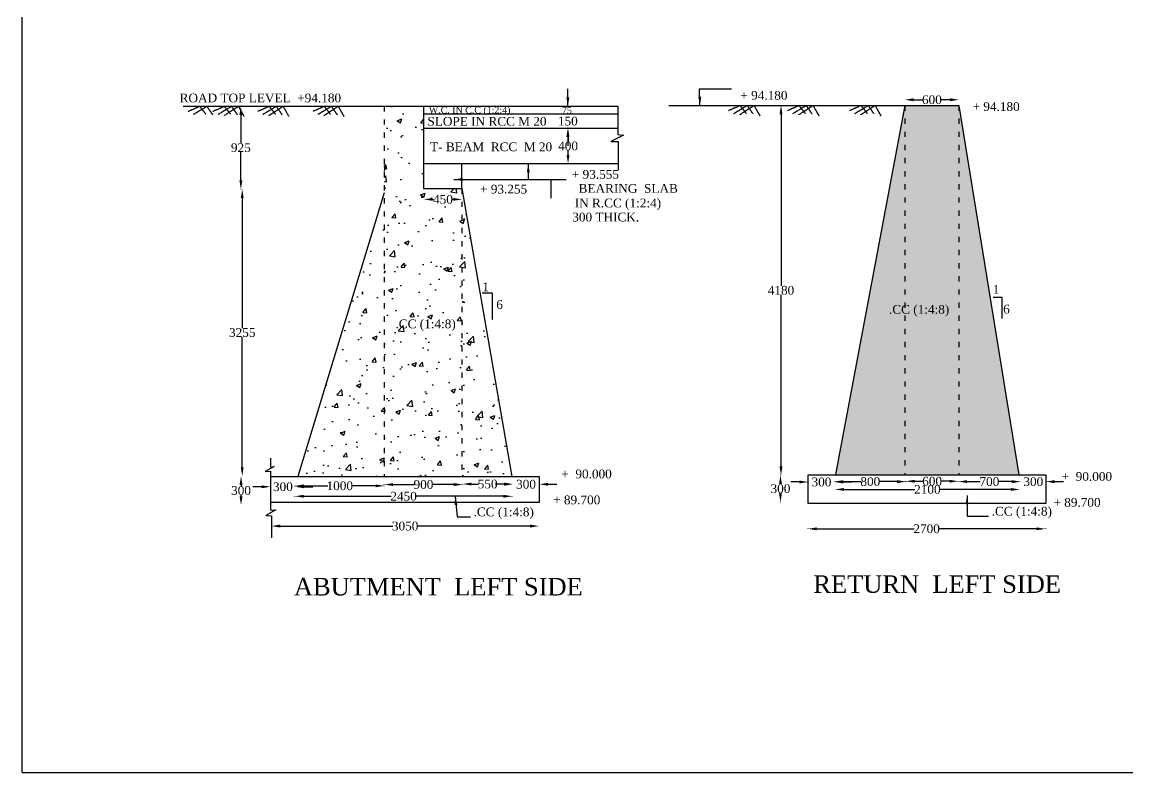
# Model space of a CAD drawing. Header units: millimetres. Extents: x 2632 to 79118, y 1895 to 58358.
# Drawn here: x 2632 to 27876, y 1895 to 19038 of the extents above; entities that cross this region are included whole.
import ezdxf

# ---------------------------------------------------------------- set-up
doc = ezdxf.new("R2010")
doc.units = ezdxf.units.MM
doc.header["$MEASUREMENT"] = 0
doc.linetypes.add('ACAD_ISO03W100', pattern=[30, 12, -18])
doc.linetypes.add('ACAD_ISO04W100', pattern=[30, 24, -3, 0, -3])
for name, color, linetype in [('DIM', 5, 'Continuous'), ('DWG.LINE', 10, 'Continuous'), ('HATCH', 2, 'Continuous'), ('TEXT', 7, 'Continuous')]:
    doc.layers.add(name, color=color, linetype=linetype)
doc.layers.add('DO LINE', color=3, linetype='Continuous', plot=False)
doc.layers.add('TITLE', color=7, linetype='Continuous', lineweight=30)
doc.styles.get("Standard").update_dxf_attribs({"font": 'TIMES.TTF', "height": 200})
doc.dimstyles.get("Standard").update_dxf_attribs({"dimtxt": 200, "dimasz": 200, "dimexe": 0.18, "dimexo": 0.0625, "dimgap": 0.09, "dimtad": 0, "dimtih": 1, "dimtoh": 1, "dimdec": 0, "dimzin": 0, "dimdsep": 46, "dimtxsty": 'Standard', "dimcen": 300, "dimclre": 256, "dimclrt": 4, "dimadec": 0, "dimazin": 0, "dimtfac": 1, "dimtdec": 0, "dimtofl": 0, "dimtmove": 0, "dimatfit": 3, "dimfxl": 5, "dimfxlon": 1, "dimtolj": 1, "dimtzin": 0, "dimarcsym": 0})

# ---------------------------------------------------------------- blocks, each defined once
blk = doc.blocks.new('*D60')
at = {"layer": 'Defpoints', "color": 0, "ltscale": 0.2}
for p in [(7645, 17116), (7625, 15222), (7645, 15222)]:
    blk.add_point(p, dxfattribs=at)
at = {"layer": 'DIM', "lineweight": -2, "ltscale": 0.2}
for p, q in [((7630, 17116), (7625, 17116)), ((7630, 15222), (7625, 15222))]:
    blk.add_line(p, q, dxfattribs=at)
at = {"layer": 'DIM', "color": 0, "lineweight": -2, "ltscale": 0.2}
for p, q in [((7625, 16916), (7625, 16272)), ((7625, 15422), (7625, 16067))]:
    blk.add_line(p, q, dxfattribs=at)
at = {"layer": 'DIM', "color": 0, "ltscale": 0.2}
for points in [[(7592, 16916), (7658, 16916), (7625, 17116)], [(7592, 15422), (7658, 15422), (7625, 15222)]]:
    blk.add_solid(points, dxfattribs=at)
at = {"layer": 'DIM', "color": 4, "ltscale": 0.2, "insert": (7625, 16170), "char_height": 200, "attachment_point": 5}
blk.add_mtext('\\A1;925', dxfattribs=at)
blk = doc.blocks.new('*D61')
at = {"layer": 'Defpoints', "color": 0, "ltscale": 0.2}
for p in [(7630, 15222), (7630, 8674), (7657, 8674)]:
    blk.add_point(p, dxfattribs=at)
at = {"layer": 'DIM', "lineweight": -2, "ltscale": 0.2}
for p, q in [((7652, 15222), (7657, 15222)), ((7652, 8674), (7657, 8674))]:
    blk.add_line(p, q, dxfattribs=at)
at = {"layer": 'DIM', "color": 0, "lineweight": -2, "ltscale": 0.2}
for p, q in [((7657, 15022), (7657, 12050)), ((7657, 8874), (7657, 11847))]:
    blk.add_line(p, q, dxfattribs=at)
at = {"layer": 'DIM', "color": 0, "ltscale": 0.2}
for points in [[(7624, 15022), (7690, 15022), (7657, 15222)], [(7624, 8874), (7690, 8874), (7657, 8674)]]:
    blk.add_solid(points, dxfattribs=at)
at = {"layer": 'DIM', "color": 4, "ltscale": 0.2, "insert": (7657, 11948), "char_height": 200, "attachment_point": 5}
blk.add_mtext('\\A1;3255', dxfattribs=at)
blk = doc.blocks.new('*D62')
at = {"layer": 'Defpoints', "color": 0, "ltscale": 0.2}
for p in [(7657, 8672), (7629, 8012), (7657, 8012)]:
    blk.add_point(p, dxfattribs=at)
at = {"layer": 'DIM', "lineweight": -2, "ltscale": 0.2}
for p, q in [((7634, 8672), (7629, 8672)), ((7634, 8012), (7629, 8012))]:
    blk.add_line(p, q, dxfattribs=at)
at = {"layer": 'DIM', "color": 0, "lineweight": -2, "ltscale": 0.2}
for p, q in [((7629, 8472), (7629, 8443)), ((7629, 8212), (7629, 8240))]:
    blk.add_line(p, q, dxfattribs=at)
at = {"layer": 'DIM', "color": 0, "ltscale": 0.2}
for points in [[(7596, 8472), (7663, 8472), (7629, 8672)], [(7596, 8212), (7663, 8212), (7629, 8012)]]:
    blk.add_solid(points, dxfattribs=at)
at = {"layer": 'DIM', "color": 4, "ltscale": 0.2, "insert": (7629, 8342), "char_height": 200, "attachment_point": 5}
blk.add_mtext('\\A1;300', dxfattribs=at)
blk = doc.blocks.new('*D63')
at = {"layer": 'Defpoints', "color": 0, "ltscale": 0.2}
for p in [(8302, 8422), (8868, 8428), (8868, 8422)]:
    blk.add_point(p, dxfattribs=at)
at = {"layer": 'DIM', "color": 0, "lineweight": -2, "ltscale": 0.2}
for p, q in [((8102, 8428), (7902, 8428)), ((9068, 8428), (9268, 8428))]:
    blk.add_line(p, q, dxfattribs=at)
at = {"layer": 'DIM', "lineweight": -2, "ltscale": 0.2}
for p, q in [((8302, 8423), (8302, 8428)), ((8868, 8423), (8868, 8428))]:
    blk.add_line(p, q, dxfattribs=at)
at = {"layer": 'DIM', "color": 0, "ltscale": 0.2}
for points in [[(8102, 8461), (8102, 8395), (8302, 8428)], [(9068, 8461), (9068, 8395), (8868, 8428)]]:
    blk.add_solid(points, dxfattribs=at)
at = {"layer": 'DIM', "color": 4, "ltscale": 0.2, "insert": (8585, 8428), "char_height": 200, "attachment_point": 5}
blk.add_mtext('\\A1;300', dxfattribs=at)
blk = doc.blocks.new('*D64')
at = {"layer": 'Defpoints', "color": 0, "ltscale": 0.2}
for p in [(8868, 8423), (10900, 8449), (10900, 8423)]:
    blk.add_point(p, dxfattribs=at)
at = {"layer": 'DIM', "lineweight": -2, "ltscale": 0.2}
for p, q in [((8868, 8444), (8868, 8449)), ((10900, 8444), (10900, 8449))]:
    blk.add_line(p, q, dxfattribs=at)
at = {"layer": 'DIM', "color": 0, "lineweight": -2, "ltscale": 0.2}
for p, q in [((9068, 8449), (9611, 8449)), ((10700, 8449), (10157, 8449))]:
    blk.add_line(p, q, dxfattribs=at)
at = {"layer": 'DIM', "color": 0, "ltscale": 0.2}
for points in [[(9068, 8482), (9068, 8416), (8868, 8449)], [(10700, 8482), (10700, 8416), (10900, 8449)]]:
    blk.add_solid(points, dxfattribs=at)
at = {"layer": 'DIM', "color": 4, "ltscale": 0.2, "insert": (9884, 8449), "char_height": 200, "attachment_point": 5}
blk.add_mtext('\\A1;1000', dxfattribs=at)
blk = doc.blocks.new('*D65')
at = {"layer": 'Defpoints', "color": 0, "ltscale": 0.2}
for p in [(10900, 8449), (12687, 8478), (12687, 8449)]:
    blk.add_point(p, dxfattribs=at)
at = {"layer": 'DIM', "lineweight": -2, "ltscale": 0.2}
for p, q in [((10900, 8474), (10900, 8479)), ((12687, 8474), (12687, 8479))]:
    blk.add_line(p, q, dxfattribs=at)
at = {"layer": 'DIM', "color": 0, "lineweight": -2, "ltscale": 0.2}
for p, q in [((11100, 8478), (11583, 8478)), ((12487, 8478), (12004, 8478))]:
    blk.add_line(p, q, dxfattribs=at)
at = {"layer": 'DIM', "color": 0, "ltscale": 0.2}
for points in [[(11100, 8512), (11100, 8445), (10900, 8478)], [(12487, 8512), (12487, 8445), (12687, 8478)]]:
    blk.add_solid(points, dxfattribs=at)
at = {"layer": 'DIM', "color": 4, "ltscale": 0.2, "insert": (11794, 8478), "char_height": 200, "attachment_point": 5}
blk.add_mtext('\\A1;900', dxfattribs=at)
blk = doc.blocks.new('*D66')
at = {"layer": 'Defpoints', "color": 0, "ltscale": 0.2}
for p in [(12687, 8476), (13833, 8490), (13833, 8476)]:
    blk.add_point(p, dxfattribs=at)
at = {"layer": 'DIM', "lineweight": -2, "ltscale": 0.2}
for p, q in [((12687, 8485), (12687, 8490)), ((13833, 8485), (13833, 8490))]:
    blk.add_line(p, q, dxfattribs=at)
at = {"layer": 'DIM', "color": 0, "lineweight": -2, "ltscale": 0.2}
for p, q in [((12887, 8490), (13051, 8490)), ((13633, 8490), (13469, 8490))]:
    blk.add_line(p, q, dxfattribs=at)
at = {"layer": 'DIM', "color": 0, "ltscale": 0.2}
for points in [[(12887, 8523), (12887, 8457), (12687, 8490)], [(13633, 8523), (13633, 8457), (13833, 8490)]]:
    blk.add_solid(points, dxfattribs=at)
at = {"layer": 'DIM', "color": 4, "ltscale": 0.2, "insert": (13260, 8490), "char_height": 200, "attachment_point": 5}
blk.add_mtext('\\A1;550', dxfattribs=at)
blk = doc.blocks.new('*D67')
at = {"layer": 'Defpoints', "color": 0, "ltscale": 0.2}
for p in [(13833, 8485), (14438, 8485), (14438, 8485)]:
    blk.add_point(p, dxfattribs=at)
at = {"layer": 'DIM', "color": 0, "lineweight": -2, "ltscale": 0.2}
for p, q in [((13633, 8485), (13433, 8485)), ((14638, 8485), (14838, 8485))]:
    blk.add_line(p, q, dxfattribs=at)
at = {"layer": 'DIM', "lineweight": -2, "ltscale": 0.2}
for p, q in [((13833, 8485), (13833, 8485)), ((14438, 8485), (14438, 8485))]:
    blk.add_line(p, q, dxfattribs=at)
at = {"layer": 'DIM', "color": 0, "ltscale": 0.2}
for points in [[(13633, 8518), (13633, 8452), (13833, 8485)], [(14638, 8518), (14638, 8452), (14438, 8485)]]:
    blk.add_solid(points, dxfattribs=at)
at = {"layer": 'DIM', "color": 4, "ltscale": 0.2, "insert": (14136, 8485), "char_height": 200, "attachment_point": 5}
blk.add_mtext('\\A1;300', dxfattribs=at)
blk = doc.blocks.new('*D68')
at = {"layer": 'Defpoints', "color": 0, "ltscale": 0.2}
for p in [(8861, 8196), (13820, 8211), (13820, 8196)]:
    blk.add_point(p, dxfattribs=at)
at = {"layer": 'DIM', "lineweight": -2, "ltscale": 0.2}
for p, q in [((8861, 8206), (8861, 8211)), ((13820, 8206), (13820, 8211))]:
    blk.add_line(p, q, dxfattribs=at)
at = {"layer": 'DIM', "color": 0, "lineweight": -2, "ltscale": 0.2}
for p, q in [((9061, 8211), (11054, 8211)), ((13620, 8211), (11628, 8211))]:
    blk.add_line(p, q, dxfattribs=at)
at = {"layer": 'DIM', "color": 0, "ltscale": 0.2}
for points in [[(9061, 8244), (9061, 8178), (8861, 8211)], [(13620, 8244), (13620, 8178), (13820, 8211)]]:
    blk.add_solid(points, dxfattribs=at)
at = {"layer": 'DIM', "color": 4, "ltscale": 0.2, "insert": (11341, 8211), "char_height": 200, "attachment_point": 5}
blk.add_mtext('\\A1;2450', dxfattribs=at)
blk = doc.blocks.new('*D69')
at = {"layer": 'Defpoints', "color": 0, "ltscale": 0.2}
for p in [(8324, 7510), (14428, 7530), (14428, 7510)]:
    blk.add_point(p, dxfattribs=at)
at = {"layer": 'DIM', "lineweight": -2, "ltscale": 0.2}
for p, q in [((8324, 7526), (8324, 7531)), ((14428, 7526), (14428, 7531))]:
    blk.add_line(p, q, dxfattribs=at)
at = {"layer": 'DIM', "color": 0, "lineweight": -2, "ltscale": 0.2}
for p, q in [((8524, 7530), (11092, 7530)), ((14228, 7530), (11660, 7530))]:
    blk.add_line(p, q, dxfattribs=at)
at = {"layer": 'DIM', "color": 0, "ltscale": 0.2}
for points in [[(8524, 7564), (8524, 7497), (8324, 7530)], [(14228, 7564), (14228, 7497), (14428, 7530)]]:
    blk.add_solid(points, dxfattribs=at)
at = {"layer": 'DIM', "color": 4, "ltscale": 0.2, "insert": (11376, 7530), "char_height": 200, "attachment_point": 5}
blk.add_mtext('\\A1;3050', dxfattribs=at)
blk = doc.blocks.new('*D70')
at = {"layer": 'Defpoints', "color": 0, "ltscale": 0.2}
for p in [(15096, 16612), (15096, 15806), (15096, 15806)]:
    blk.add_point(p, dxfattribs=at)
at = {"layer": 'DIM', "lineweight": -2, "ltscale": 0.2}
for p, q in [((15096, 16612), (15095, 16612)), ((15096, 15806), (15095, 15806))]:
    blk.add_line(p, q, dxfattribs=at)
at = {"layer": 'DIM', "color": 0, "lineweight": -2, "ltscale": 0.2}
for p, q in [((15096, 16412), (15096, 16311)), ((15096, 16006), (15096, 16107))]:
    blk.add_line(p, q, dxfattribs=at)
at = {"layer": 'DIM', "color": 0, "ltscale": 0.2}
for points in [[(15062, 16412), (15129, 16412), (15096, 16612)], [(15062, 16006), (15129, 16006), (15096, 15806)]]:
    blk.add_solid(points, dxfattribs=at)
at = {"layer": 'DIM', "color": 4, "ltscale": 0.2, "insert": (15096, 16209), "char_height": 200, "attachment_point": 5}
blk.add_mtext('\\A1;400', dxfattribs=at)
blk = doc.blocks.new('*D71')
at = {"layer": 'Defpoints', "color": 0, "ltscale": 0.2}
for p in [(19957, 17135), (19957, 17135), (19957, 8691)]:
    blk.add_point(p, dxfattribs=at)
at = {"layer": 'DIM', "lineweight": -2, "ltscale": 0.2}
for p, q in [((19957, 17135), (19957, 17135)), ((19957, 8691), (19957, 8691))]:
    blk.add_line(p, q, dxfattribs=at)
at = {"layer": 'DIM', "color": 0, "lineweight": -2, "ltscale": 0.2}
for p, q in [((19957, 16935), (19957, 13015)), ((19957, 8891), (19957, 12811))]:
    blk.add_line(p, q, dxfattribs=at)
at = {"layer": 'DIM', "color": 0, "ltscale": 0.2}
for points in [[(19924, 16935), (19990, 16935), (19957, 17135)], [(19924, 8891), (19990, 8891), (19957, 8691)]]:
    blk.add_solid(points, dxfattribs=at)
at = {"layer": 'DIM', "color": 4, "ltscale": 0.2, "insert": (19957, 12913), "char_height": 200, "attachment_point": 5}
blk.add_mtext('\\A1;4180', dxfattribs=at)
blk = doc.blocks.new('*D72')
at = {"layer": 'Defpoints', "color": 0, "ltscale": 0.2}
for p in [(24018, 17265), (22784, 17135), (24018, 17135)]:
    blk.add_point(p, dxfattribs=at)
at = {"layer": 'DIM', "lineweight": -2, "ltscale": 0.2}
for p, q in [((22784, 17260), (22784, 17265)), ((24018, 17260), (24018, 17265))]:
    blk.add_line(p, q, dxfattribs=at)
at = {"layer": 'DIM', "color": 0, "lineweight": -2, "ltscale": 0.2}
for p, q in [((22984, 17265), (23192, 17265)), ((23818, 17265), (23611, 17265))]:
    blk.add_line(p, q, dxfattribs=at)
at = {"layer": 'DIM', "color": 0, "ltscale": 0.2}
for points in [[(22984, 17298), (22984, 17232), (22784, 17265)], [(23818, 17298), (23818, 17232), (24018, 17265)]]:
    blk.add_solid(points, dxfattribs=at)
at = {"layer": 'DIM', "color": 4, "ltscale": 0.2, "insert": (23402, 17265), "char_height": 200, "attachment_point": 5}
blk.add_mtext('\\A1;600', dxfattribs=at)
blk = doc.blocks.new('*D73')
at = {"layer": 'Defpoints', "color": 0, "ltscale": 0.2}
for p in [(20579, 8541), (21183, 8541), (21183, 8537)]:
    blk.add_point(p, dxfattribs=at)
at = {"layer": 'DIM', "color": 0, "lineweight": -2, "ltscale": 0.2}
for p, q in [((20379, 8537), (20179, 8537)), ((21383, 8537), (21583, 8537))]:
    blk.add_line(p, q, dxfattribs=at)
at = {"layer": 'DIM', "lineweight": -2, "ltscale": 0.2}
for p, q in [((20579, 8541), (20579, 8537)), ((21183, 8541), (21183, 8537))]:
    blk.add_line(p, q, dxfattribs=at)
at = {"layer": 'DIM', "color": 0, "ltscale": 0.2}
for points in [[(20379, 8570), (20379, 8504), (20579, 8537)], [(21383, 8570), (21383, 8504), (21183, 8537)]]:
    blk.add_solid(points, dxfattribs=at)
at = {"layer": 'DIM', "color": 4, "ltscale": 0.2, "insert": (20881, 8537), "char_height": 200, "attachment_point": 5}
blk.add_mtext('\\A1;300', dxfattribs=at)
blk = doc.blocks.new('*D74')
at = {"layer": 'Defpoints', "color": 0, "ltscale": 0.2}
for p in [(21183, 8537), (22809, 8546), (22809, 8537)]:
    blk.add_point(p, dxfattribs=at)
at = {"layer": 'DIM', "lineweight": -2, "ltscale": 0.2}
for p, q in [((21183, 8540), (21183, 8546)), ((22809, 8540), (22809, 8546))]:
    blk.add_line(p, q, dxfattribs=at)
at = {"layer": 'DIM', "color": 0, "lineweight": -2, "ltscale": 0.2}
for p, q in [((21383, 8546), (21789, 8546)), ((22609, 8546), (22203, 8546))]:
    blk.add_line(p, q, dxfattribs=at)
at = {"layer": 'DIM', "color": 0, "ltscale": 0.2}
for points in [[(21383, 8579), (21383, 8512), (21183, 8546)], [(22609, 8579), (22609, 8512), (22809, 8546)]]:
    blk.add_solid(points, dxfattribs=at)
at = {"layer": 'DIM', "color": 4, "ltscale": 0.2, "insert": (21996, 8546), "char_height": 200, "attachment_point": 5}
blk.add_mtext('\\A1;800', dxfattribs=at)
blk = doc.blocks.new('*D75')
at = {"layer": 'Defpoints', "color": 0, "ltscale": 0.2}
for p in [(22809, 8540), (24006, 8554), (24006, 8540)]:
    blk.add_point(p, dxfattribs=at)
at = {"layer": 'DIM', "lineweight": -2, "ltscale": 0.2}
for p, q in [((22809, 8549), (22809, 8554)), ((24006, 8549), (24006, 8554))]:
    blk.add_line(p, q, dxfattribs=at)
at = {"layer": 'DIM', "color": 0, "lineweight": -2, "ltscale": 0.2}
for p, q in [((23009, 8554), (23197, 8554)), ((23806, 8554), (23617, 8554))]:
    blk.add_line(p, q, dxfattribs=at)
at = {"layer": 'DIM', "color": 0, "ltscale": 0.2}
for points in [[(23009, 8587), (23009, 8521), (22809, 8554)], [(23806, 8587), (23806, 8521), (24006, 8554)]]:
    blk.add_solid(points, dxfattribs=at)
at = {"layer": 'DIM', "color": 4, "ltscale": 0.2, "insert": (23407, 8554), "char_height": 200, "attachment_point": 5}
blk.add_mtext('\\A1;600', dxfattribs=at)
blk = doc.blocks.new('*D76')
at = {"layer": 'Defpoints', "color": 0, "ltscale": 0.2}
for p in [(24006, 8549), (25422, 8549), (25422, 8546)]:
    blk.add_point(p, dxfattribs=at)
at = {"layer": 'DIM', "lineweight": -2, "ltscale": 0.2}
for p, q in [((24006, 8549), (24006, 8546)), ((25422, 8549), (25422, 8546))]:
    blk.add_line(p, q, dxfattribs=at)
at = {"layer": 'DIM', "color": 0, "lineweight": -2, "ltscale": 0.2}
for p, q in [((24206, 8546), (24503, 8546)), ((25222, 8546), (24925, 8546))]:
    blk.add_line(p, q, dxfattribs=at)
at = {"layer": 'DIM', "color": 0, "ltscale": 0.2}
for points in [[(24206, 8579), (24206, 8513), (24006, 8546)], [(25222, 8579), (25222, 8513), (25422, 8546)]]:
    blk.add_solid(points, dxfattribs=at)
at = {"layer": 'DIM', "color": 4, "ltscale": 0.2, "insert": (24714, 8546), "char_height": 200, "attachment_point": 5}
blk.add_mtext('\\A1;700', dxfattribs=at)
blk = doc.blocks.new('*D77')
at = {"layer": 'Defpoints', "color": 0, "ltscale": 0.2}
for p in [(25431, 8545), (26003, 8545), (26003, 8545)]:
    blk.add_point(p, dxfattribs=at)
at = {"layer": 'DIM', "color": 0, "lineweight": -2, "ltscale": 0.2}
for p, q in [((25231, 8545), (25031, 8545)), ((26203, 8545), (26403, 8545))]:
    blk.add_line(p, q, dxfattribs=at)
at = {"layer": 'DIM', "lineweight": -2, "ltscale": 0.2}
for p, q in [((25431, 8545), (25431, 8545)), ((26003, 8545), (26003, 8545))]:
    blk.add_line(p, q, dxfattribs=at)
at = {"layer": 'DIM', "color": 0, "ltscale": 0.2}
for points in [[(25231, 8578), (25231, 8511), (25431, 8545)], [(26203, 8578), (26203, 8511), (26003, 8545)]]:
    blk.add_solid(points, dxfattribs=at)
at = {"layer": 'DIM', "color": 4, "ltscale": 0.2, "insert": (25717, 8545), "char_height": 200, "attachment_point": 5}
blk.add_mtext('\\A1;300', dxfattribs=at)
blk = doc.blocks.new('*D78')
at = {"layer": 'Defpoints', "color": 0, "ltscale": 0.2}
for p in [(21192, 8334), (25406, 8367), (25406, 8334)]:
    blk.add_point(p, dxfattribs=at)
at = {"layer": 'DIM', "lineweight": -2, "ltscale": 0.2}
for p, q in [((21192, 8362), (21192, 8367)), ((25406, 8362), (25406, 8367))]:
    blk.add_line(p, q, dxfattribs=at)
at = {"layer": 'DIM', "color": 0, "lineweight": -2, "ltscale": 0.2}
for p, q in [((21392, 8367), (23012, 8367)), ((25206, 8367), (23586, 8367))]:
    blk.add_line(p, q, dxfattribs=at)
at = {"layer": 'DIM', "color": 0, "ltscale": 0.2}
for points in [[(21392, 8400), (21392, 8334), (21192, 8367)], [(25206, 8400), (25206, 8334), (25406, 8367)]]:
    blk.add_solid(points, dxfattribs=at)
at = {"layer": 'DIM', "color": 4, "ltscale": 0.2, "insert": (23299, 8367), "char_height": 200, "attachment_point": 5}
blk.add_mtext('\\A1;2100', dxfattribs=at)
blk = doc.blocks.new('*D79')
at = {"layer": 'Defpoints', "color": 0, "ltscale": 0.2}
for p in [(20572, 7506), (25992, 7506), (25992, 7468)]:
    blk.add_point(p, dxfattribs=at)
at = {"layer": 'DIM', "lineweight": -2, "ltscale": 0.2}
for p, q in [((20572, 7473), (20572, 7468)), ((25992, 7473), (25992, 7468))]:
    blk.add_line(p, q, dxfattribs=at)
at = {"layer": 'DIM', "color": 0, "lineweight": -2, "ltscale": 0.2}
for p, q in [((20772, 7468), (22995, 7468)), ((25792, 7468), (23569, 7468))]:
    blk.add_line(p, q, dxfattribs=at)
at = {"layer": 'DIM', "color": 0, "ltscale": 0.2}
for points in [[(20772, 7501), (20772, 7435), (20572, 7468)], [(25792, 7501), (25792, 7435), (25992, 7468)]]:
    blk.add_solid(points, dxfattribs=at)
at = {"layer": 'DIM', "color": 4, "ltscale": 0.2, "insert": (23282, 7468), "char_height": 200, "attachment_point": 5}
blk.add_mtext('\\A1;2700', dxfattribs=at)
blk = doc.blocks.new('*D80')
at = {"layer": 'Defpoints', "color": 0, "ltscale": 0.2}
for p in [(19957, 8691), (19945, 8076), (19957, 8076)]:
    blk.add_point(p, dxfattribs=at)
at = {"layer": 'DIM', "lineweight": -2, "ltscale": 0.2}
for p, q in [((19950, 8691), (19945, 8691)), ((19950, 8076), (19945, 8076))]:
    blk.add_line(p, q, dxfattribs=at)
at = {"layer": 'DIM', "color": 0, "lineweight": -2, "ltscale": 0.2}
for p, q in [((19945, 8491), (19945, 8485)), ((19945, 8276), (19945, 8282))]:
    blk.add_line(p, q, dxfattribs=at)
at = {"layer": 'DIM', "color": 0, "ltscale": 0.2}
for points in [[(19912, 8491), (19978, 8491), (19945, 8691)], [(19912, 8276), (19978, 8276), (19945, 8076)]]:
    blk.add_solid(points, dxfattribs=at)
at = {"layer": 'DIM', "color": 4, "ltscale": 0.2, "insert": (19945, 8384), "char_height": 200, "attachment_point": 5}
blk.add_mtext('\\A1;300', dxfattribs=at)
blk = doc.blocks.new('*D104')
at = {"layer": 'Defpoints', "color": 0, "ltscale": 0.2}
for p in [(11807, 14990), (12673, 14990), (12673, 14990)]:
    blk.add_point(p, dxfattribs=at)
at = {"layer": 'DIM', "lineweight": -2, "ltscale": 0.2}
for p, q in [((11807, 14990), (11807, 14990)), ((12673, 14990), (12673, 14990))]:
    blk.add_line(p, q, dxfattribs=at)
at = {"layer": 'DIM', "color": 0, "lineweight": -2, "ltscale": 0.2}
for p, q in [((12007, 14990), (12026, 14990)), ((12473, 14990), (12454, 14990))]:
    blk.add_line(p, q, dxfattribs=at)
at = {"layer": 'DIM', "color": 0, "ltscale": 0.2}
for points in [[(12007, 15023), (12007, 14957), (11807, 14990)], [(12473, 15023), (12473, 14957), (12673, 14990)]]:
    blk.add_solid(points, dxfattribs=at)
at = {"layer": 'DIM', "color": 4, "ltscale": 0.2, "insert": (12240, 14990), "char_height": 200, "attachment_point": 5}
blk.add_mtext('\\A1;450', dxfattribs=at)

msp = doc.modelspace()

# ---------------------------------------------------------------- hatches: boundary and pattern name
at = {"layer": 'HATCH', "linetype": 'ACAD_ISO04W100', "ltscale": 0.2}
h = msp.add_hatch(dxfattribs=at)
h.set_pattern_fill('AR-CONC', color=256, scale=150, style=0)
h.paths.add_polyline_path([(10899, 15138.5), (8928.5, 8665.5), (10899, 8665.5)])
h.paths.add_polyline_path([(12673, 15237.5), (11798, 15237.5), (11798, 17116.5), (10899, 17116.5), (10899, 8665.5), (12673, 8665.5)])
h.paths.add_polyline_path([(12673, 15237.5), (12673, 8665.5), (13813.2, 8665.5)])
h.paths.add_polyline_path([(11976.1, 15141.7), (12503.9, 15141.7), (12503.9, 14838.3), (11976.1, 14838.3)], flags=24)
h.paths.add_polyline_path([(11088.2, 11917.1), (12567.6, 11917.1), (12567.6, 12319.4), (11088.2, 12319.4)], flags=24)
h = msp.add_hatch(dxfattribs=at)
h.set_pattern_fill('AR-CONC', color=256, scale=150, style=0)
h.paths.add_polyline_path([(22784.5, 17135), (21197.6, 8699.5), (22784.5, 8699.5)])
h.paths.add_polyline_path([(24018.5, 17135), (22784.5, 17135), (22784.5, 8699.5), (24018.5, 8699.5)])
h.paths.add_polyline_path([(24018.5, 17135), (24018.5, 8699.5), (25385.4, 8699.5)])
h.paths.add_polyline_path([(33317.5, 12722), (32620.7, 8681), (33317.5, 8681)])
h.paths.add_polyline_path([(35079.5, 14665), (34210.5, 14665), (34210.5, 12794.5), (33330, 12794.5), (33317.5, 12722), (33317.5, 8681), (35079.5, 8681)])
h.paths.add_polyline_path([(35079.5, 12789.5), (35079.5, 8681), (35890.5, 8681)])
h.paths.add_polyline_path([(34210.5, 13389), (33317.5, 13389), (33330, 12794.5), (34210.5, 12794.5)], flags=17)
h.paths.add_polyline_path([(42908.5, 14604), (41856, 8609.5), (42908.5, 8609.5)])
h.paths.add_polyline_path([(44076.5, 14604), (42908.5, 14604), (42908.5, 8609.5), (44076.5, 8609.5)])
h.paths.add_polyline_path([(44076.5, 14604), (44076.5, 8609.5), (45027.5, 8609.5)])
h.paths.add_polyline_path([(22355.3, 12248.1), (23834.8, 12248.1), (23834.8, 12650.4), (22355.3, 12650.4)], flags=9)
h.paths.add_polyline_path([(33500.1, 12710.2), (34027.9, 12710.2), (34027.9, 12406.8), (33500.1, 12406.8)], flags=24)
h.paths.add_polyline_path([(34381.1, 12710.2), (34908.9, 12710.2), (34908.9, 12406.8), (34381.1, 12406.8)], flags=24)
h.paths.add_polyline_path([(33368.2, 10609.1), (34847.6, 10609.1), (34847.6, 11011.4), (33368.2, 11011.4)], flags=24)
h.paths.add_polyline_path([(42796.7, 11016.6), (44276.1, 11016.6), (44276.1, 11418.9), (42796.7, 11418.9)], flags=9)

# ---------------------------------------------------------------- linework, layer by layer
at = {"layer": 'DIM', "ltscale": 0.2}
for p, q in [((15090.5, 17316.5), (15090.5, 17516.5)), ((15090.5, 17141.5), (15090.5, 17341.5)), ((15090.5, 17116.5), (15090.3, 17116.5)), ((15095.5, 16941.5), (15090.3, 16941.5)), ((15090.5, 16941.5), (15090.3, 16941.5)), ((15095.5, 16612.5), (15090.3, 16612.5)), ((15090.5, 16412.5), (15090.5, 16212.5))]:
    msp.add_line(p, q, dxfattribs=at)
for points in [[(15057.2, 17316.5), (15123.8, 17316.5), (15090.5, 17116.5)], [(15057.2, 16412.5), (15123.8, 16412.5), (15090.5, 16612.5)]]:
    msp.add_solid(points, dxfattribs=at)
at = {"layer": 'DO LINE', "linetype": 'ACAD_ISO03W100', "ltscale": 10}
for p, q in [((10899, 17116.5), (10899, 8662.5)), ((12673, 15237.5), (12673, 8665.5))]:
    msp.add_line(p, q, dxfattribs=at)
for points in [[(22784.5, 17135), (22784.5, 8699.5)], [(24018.5, 17135), (24018.5, 8699.5)]]:
    msp.add_lwpolyline(points, dxfattribs=at)
at = {"layer": 'DWG.LINE', "ltscale": 0.2}
for p, q in [((11798, 17116.5), (11798, 15237.5)), ((11798, 15237.5), (12673, 15237.5))]:
    msp.add_line(p, q, dxfattribs=at)
for points in [[(6311, 17116.5), (16235, 17116.5)], [(11798, 16941.5), (16235, 16941.5)], [(16235, 17116.5), (16235, 16469), (16364.5, 16460), (16072, 16309), (16239, 16310.5), (16239, 15657.5)], [(17395.5, 17135), (24018.5, 17135)], [(22784.5, 17135), (21198.5, 8704.5)], [(24018.5, 17135), (25385.4, 8699.5)], [(11798, 16612.5), (16235, 16612.5)], [(11798, 15806), (16239, 15806)], [(12673, 15237.5), (12673, 15806)], [(12673, 15237.5), (13813.2, 8665.5)], [(10899, 15138.5), (8928.5, 8665.5)], [(24800.5, 12756), (24995, 12756), (24995, 12268.5)], [(8305, 9080.5), (8305, 8867.5), (8383.5, 8887.5), (8180.5, 8779.5), (8301.5, 8782.5), (8301.5, 7896.5), (8422, 7901.5), (8199, 7769), (8324.5, 7761), (8324.5, 7260)], [(8301.5, 8665.5), (14438.5, 8665.5)], [(14438.5, 8665.5), (14438.5, 8071.5), (8301.5, 8071.5)]]:
    msp.add_lwpolyline(points, dxfattribs=at)
at = {"layer": 'DWG.LINE', "linetype": 'ACAD_ISO04W100', "ltscale": 0.2}
msp.add_lwpolyline([(13137.4, 12852.5), (13366.5, 12852.5), (13366.5, 12238.5)], dxfattribs=at)
at = {"layer": 'DWG.LINE', "ltscale": 0.2}
msp.add_lwpolyline([(20579, 8699.5), (26003, 8699.5), (26003, 8048.5), (20579, 8048.5), (20579, 8699.5)], close=True, dxfattribs=at)
at = {"layer": 'HATCH', "linetype": 'ACAD_ISO04W100', "ltscale": 0.2}
for points in [[(6425.5, 17002.1), (6684.8, 17116.5), (6829.1, 16932.5)], [(6545.1, 16932.5), (6847.8, 17116.5), (6981.3, 16921.7)], [(6988.6, 17002.1), (7247.9, 17116.5), (7392.3, 16932.5)], [(7108.2, 16932.5), (7410.9, 17116.5), (7544.4, 16921.7)], [(7243.2, 16904.6), (7567.7, 17116.5), (7699.6, 16881.4)], [(8010.1, 17002.1), (8269.4, 17116.5), (8413.8, 16932.5)], [(8129.7, 16932.5), (8432.4, 17116.5), (8565.9, 16921.7)], [(8264.7, 16904.6), (8589.2, 17116.5), (8721.1, 16881.4)], [(9267.3, 17002.1), (9526.6, 17116.5), (9670.9, 16932.5)], [(9386.9, 16932.5), (9689.6, 17116.5), (9823.1, 16921.7)], [(9521.9, 16904.6), (9846.4, 17116.5), (9978.3, 16881.4)], [(18761, 17020.6), (19020.2, 17135), (19164.6, 16951)], [(18880.5, 16951), (19183.2, 17135), (19316.7, 16940.2)], [(19015.6, 16923.1), (19340, 17135), (19471.9, 16899.9)], [(20108.5, 17020.6), (20367.8, 17135), (20512.1, 16951)], [(20228.1, 16951), (20530.8, 17135), (20664.3, 16940.2)], [(20363.1, 16923.1), (20687.6, 17135), (20819.5, 16899.9)], [(21523.3, 17020.6), (21782.5, 17135), (21926.9, 16951)], [(21642.8, 16951), (21945.5, 17135), (22079, 16940.2)], [(21777.9, 16923.1), (22102.3, 17135), (22234.2, 16899.9)]]:
    msp.add_lwpolyline(points, dxfattribs=at)
at = {"layer": 'TITLE', "linetype": 'ACAD_ISO04W100', "ltscale": 0.2}
msp.add_lwpolyline([(2631.5, 58357.5), (79076.5, 58357.5), (79076.5, 1895), (2631.5, 1895)], close=True, dxfattribs=at)

# ---------------------------------------------------------------- texts
at = {"layer": 'DIM', "color": 4, "ltscale": 0.2, "attachment_point": 5}
for s, insert, char_height in [('\\A1;75', (15069.5, 17021.5), 150), ('\\A1;150', (15090.5, 16777), 200)]:
    msp.add_mtext(s, dxfattribs=dict(at, insert=insert, char_height=char_height))
at = {"layer": 'TEXT'}
for s, height, p in [('+ 94.180', 200, (19028.7, 17264.8)), ('ROAD TOP LEVEL  +94.180', 200, (6227.7, 17205.8)), ('+ 94.180', 200, (24329.7, 17009.8)), ('W.C. IN C.C (1:2:4)', 150, (11916.7, 16953.8)), ('SLOPE IN RCC M 20', 200, (11884.7, 16672.3)), ('T- BEAM  RCC  M 20', 200, (11946.7, 16090.3)), ('+ 93.555', 200, (15181.2, 15460.8)), ('+ 93.255', 200, (13085.7, 15124.3)), ('BEARING  SLAB', 200, (15336.7, 15139.8)), ('IN R.CC (1:2:4)', 200, (15247.7, 14807.3)), ('300 THICK.', 200, (15192.2, 14486.3)), ('1', 200, (13138.9, 12893)), ('1', 200, (24791.2, 12836.3)), ('6', 200, (13457.1, 12488.5)), ('.CC (1:4:8)', 200, (22422.4, 12378.3)), ('6', 200, (25029.7, 12385.8)), ('.CC (1:4:8)', 200, (11155.2, 12047.3)), ('+  90.000', 200, (14941.7, 8620.8)), ('+  90.000', 200, (26363.7, 8563.8)), ('+ 89.700', 200, (14755.2, 8028.3)), ('+ 89.700', 200, (26177.2, 7971.3)), ('.CC (1:4:8)', 200, (12939.2, 7754.3)), ('.CC (1:4:8)', 200, (24766.7, 7769.8)), ('ABUTMENT  LEFT SIDE', 400, (8836.2, 5945.8)), ('RETURN  LEFT SIDE', 400, (20694.2, 6005.8))]:
    msp.add_text(s, height=height, dxfattribs=at).set_placement(p)

# ---------------------------------------------------------------- dimensions: what is measured, and where the dimension line sits
at = {"layer": 'DIM', "ltscale": 0.2}
for base, p1, p2, text, picture, middle in [((24018.5, 17265), (22784.5, 17135), (24018.5, 17135), '600', '*D72', (23401.5, 17265)), ((12673, 14990), (11807, 14990), (12673, 14990), '450', '*D104', (12240, 14990)), ((21183, 8537), (20579, 8541), (21183, 8541), '300', '*D73', (20881, 8537)), ((22809, 8545.5), (21183, 8536.8), (22809, 8536.8), '800', '*D74', (21996, 8545.5)), ((24005.5, 8554), (22809, 8540.5), (24005.5, 8540.5), '600', '*D75', (23407.2, 8554)), ((25422, 8546), (24005.5, 8549), (25422, 8549), '700', '*D76', (24713.8, 8546)), ((26003, 8544.5), (25430.8, 8544.5), (26003, 8544.5), '300', '*D77', (25716.9, 8544.5)), ((8868, 8428), (8301.5, 8422), (8868, 8422), '300', '*D63', (8584.8, 8428)), ((25406.5, 8367), (21192, 8334.5), (25406.5, 8334.5), '2100', '*D78', (23299.2, 8367)), ((25992.5, 7468), (20572, 7506), (25992.5, 7506), '2700', '*D79', (23282.2, 7468))]:
    dim = msp.add_linear_dim(base=base, p1=p1, p2=p2, text=text, dimstyle='Standard', dxfattribs=at)
    dim.commit()
    dim.dimension.update_dxf_attribs({"geometry": picture, "text_midpoint": middle})
for base, p1, p2, text, picture, middle in [((7625, 15222.5), (7645, 17116.5), (7645, 15222.5), '925', '*D60', (7625, 16169.5)), ((19957, 17135), (19957, 8691), (19957, 17135), '4180', '*D71', (19957, 12913)), ((15095.5, 15806), (15095.5, 16612.5), (15095.5, 15806), '400', '*D70', (15095.5, 16209.2)), ((7657, 8674.5), (7630, 15222.5), (7630, 8674.5), '3255', '*D61', (7657, 11948.5)), ((7629.5, 8011.5), (7657.5, 8671.6), (7657.5, 8011.5), '300', '*D62', (7629.5, 8341.5)), ((19945, 8076), (19957, 8691), (19957, 8076), '300', '*D80', (19945, 8383.5))]:
    dim = msp.add_linear_dim(base=base, p1=p1, p2=p2, angle=90, text=text, dimstyle='Standard', dxfattribs=at)
    dim.commit()
    dim.dimension.update_dxf_attribs({"geometry": picture, "text_midpoint": middle})
for p1, p2, distance, text, picture, middle in [((10900.5, 8449.2), (12687, 8449.2), 29.3, '900', '*D65', (11793.8, 8478.5)), ((12687, 8476.1), (13833, 8476.1), 13.9, '550', '*D66', (13260, 8490)), ((13833, 8485), (14438.5, 8485), 0, '300', '*D67', (14135.8, 8485)), ((8861, 8196), (13820.5, 8196), 15, '2450', '*D68', (11340.8, 8211)), ((8868, 8423), (10900.5, 8423), 26, '1000', '*D64', (9884.2, 8449)), ((8324.5, 7510.5), (14428, 7510.5), 20, '3050', '*D69', (11376.2, 7530.5))]:
    dim = msp.add_aligned_dim(p1=p1, p2=p2, distance=distance, text=text, dimstyle='Standard', dxfattribs=at)
    dim.commit()
    dim.dimension.update_dxf_attribs({"geometry": picture, "text_midpoint": middle})

# ---------------------------------------------------------------- leaders
for points in [[(18107.5, 17135), (18099.5, 17510.5), (18824.5, 17510.5)], [(14187, 15806), (14187, 15444.5), (15055.5, 15444.5)], [(12486.5, 15444.5), (14700.5, 15444.5), (14700.5, 15018)], [(12516, 8211), (12566.5, 7738.5), (12869.5, 7738.5)], [(24205, 8227), (24205, 7756), (24695, 7756)]]:
    msp.add_leader(points, dimstyle='Standard', override={"dimgap": 0.09, "dimtad": 0}, dxfattribs=at)

doc.saveas('drawing.dxf')
